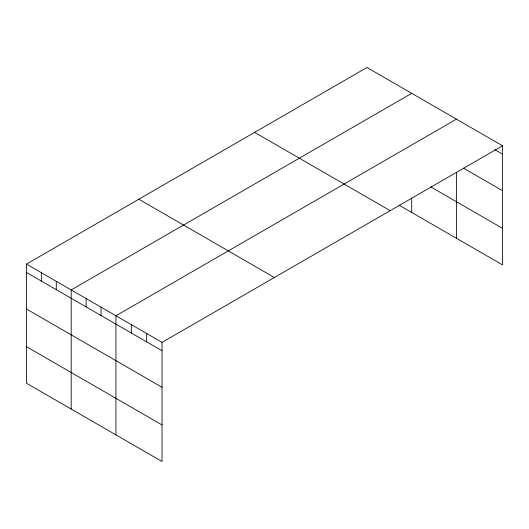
<?xml version="1.0" encoding="UTF-8"?>
<svg xmlns="http://www.w3.org/2000/svg" width="529" height="529" viewBox="0 0 529 529"><rect width="100%" height="100%" fill="white"/><g stroke="black" fill="none" stroke-linecap="round" stroke-linejoin="round"><path stroke-width="0.79" d="M502.55 145.786L366.967 67.507L26.45 264.103L26.45 383.214L162.033 461.493L162.033 342.382L502.55 145.786L502.55 264.897L398.926 205.067M411.707 93.342L71.19 289.932L71.19 409.043M456.454 119.17L115.937 315.767L115.937 434.878M494.866 149.7L502.55 154.137M463.437 168.11L502.55 190.691M430.884 186.968L502.55 228.349M254.594 132.382L390.177 210.661M138.823 199.228L274.406 277.507M26.45 264.103L162.033 342.382M26.45 272.455L162.033 350.734M26.45 309.002L162.033 387.281M26.45 346.66L162.033 424.939M456.454 172.262L456.454 238.281M411.707 197.833L411.707 212.453M146.665 333.508L146.665 341.86M131.304 324.641L131.304 332.992M101.019 307.157L101.019 315.509M86.108 298.548L86.108 306.899M56.279 281.322L56.279 289.674M41.361 272.713L41.361 281.064"/></g></svg>
